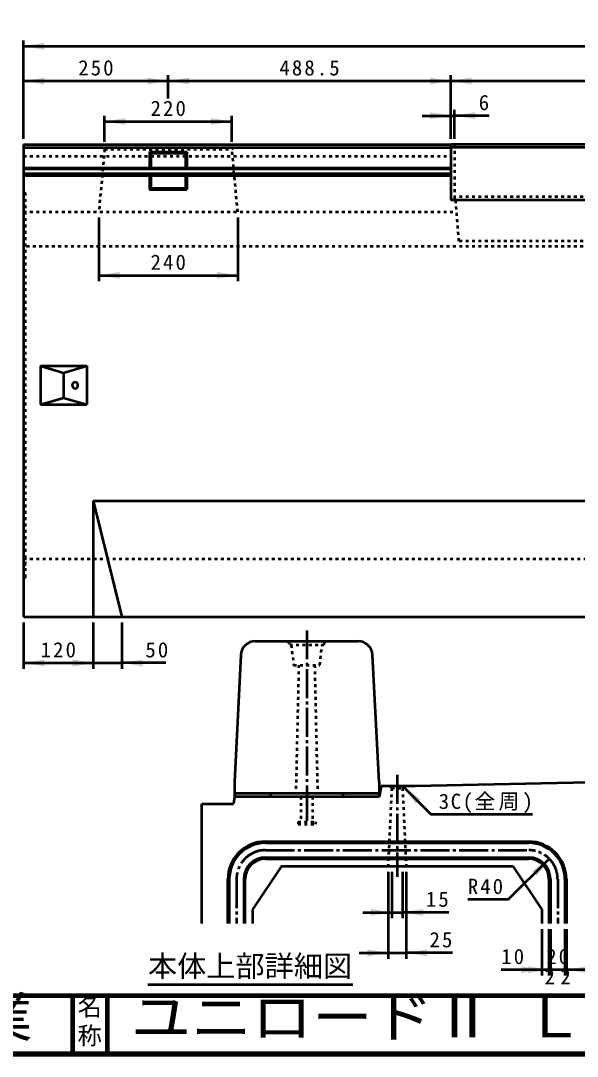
# Model space of a CAD drawing. Units: millimetres, scale not verified. Extents: x 100 to 4105, y 100 to 2870.
# Drawn here: x 1921 to 2883, y 100 to 1890 of the extents above; entities that cross this region are included whole.
import ezdxf
from ezdxf.enums import TextEntityAlignment as Align

# ---------------------------------------------------------------- set-up
doc = ezdxf.new("R2010")
doc.units = ezdxf.units.MM
doc.header["$LTSCALE"] = 5
doc.linetypes.add('USER1', pattern=[2.2, 1, -1.2])
doc.linetypes.add('USER2', pattern=[13.4, 10, -1.2, 1, -1.2])
doc.layers.add('V-nasSTD', color=7, linetype='Continuous', lineweight=35)
doc.styles.add('ＭＳ ゴシック', font='')
doc.styles.get('ＭＳ ゴシック').set_extended_font_data('MS Gothic')

msp = doc.modelspace()

# ---------------------------------------------------------------- hatches: boundary and pattern name
at = {"layer": 'V-nasSTD'}
for points in [[(1961.737, 1851.895), (1925.737, 1845.895), (1961.737, 1839.895)], [(1961.737, 1791.895), (1925.737, 1785.895), (1961.737, 1779.895)], [(2139.737, 1779.895), (2175.737, 1785.895), (2139.737, 1791.895)], [(2211.737, 1791.895), (2175.737, 1785.895), (2211.737, 1779.895)], [(2628.237, 1779.895), (2664.237, 1785.895), (2628.237, 1791.895)], [(2700.237, 1791.895), (2664.237, 1785.895), (2700.237, 1779.895)], [(2101.737, 1721.895), (2065.737, 1715.895), (2101.737, 1709.895)], [(2249.737, 1709.895), (2285.737, 1715.895), (2249.737, 1721.895)], [(2628.237, 1719.895), (2664.237, 1725.895), (2628.237, 1731.895)], [(2706.237, 1731.895), (2670.237, 1725.895), (2706.237, 1719.895)], [(2091.737, 1455.895), (2055.737, 1449.895), (2091.737, 1443.895)], [(2259.737, 1443.895), (2295.737, 1449.895), (2259.737, 1455.895)], [(1961.737, 785.895), (1925.737, 779.895), (1961.737, 773.895)], [(2009.737, 773.895), (2045.737, 779.895), (2009.737, 785.895)], [(2131.737, 785.895), (2095.737, 779.895), (2131.737, 773.895)], [(2352.423, 548.741), (2352.423, 554.991), (2289.923, 554.991), (2289.923, 548.741)], [(2539.923, 548.741), (2539.923, 554.991), (2477.423, 554.991), (2477.423, 548.741)], [(2612.121, 544.403), (2582.423, 565.616), (2603.636, 535.918)], [(2812.815, 411.898), (2834.028, 441.597), (2804.33, 420.383)], [(2525.798, 342.741), (2561.798, 348.741), (2525.798, 354.741)], [(2616.548, 354.741), (2580.548, 348.741), (2616.548, 342.741)], [(2519.548, 272.741), (2555.548, 278.741), (2519.548, 284.741)], [(2622.798, 284.741), (2586.798, 278.741), (2622.798, 272.741)], [(2785.173, 243.741), (2821.173, 249.741), (2785.173, 255.741)], [(2797.673, 243.741), (2833.673, 249.741), (2797.673, 255.741)], [(2899.673, 255.741), (2863.673, 249.741), (2899.673, 243.741)]]:
    msp.add_hatch(color=256, dxfattribs=at).paths.add_polyline_path(points)

# ---------------------------------------------------------------- linework, layer by layer
at = {"layer": 'V-nasSTD', "lineweight": 50}
for p, q in [((1925.737, 1685.895), (1925.737, 1855.895)), ((1925.737, 1845.895), (3925.737, 1845.895)), ((2175.737, 1755.895), (2175.737, 1795.895)), ((2664.237, 1685.895), (2664.237, 1795.895)), ((1925.737, 1785.895), (2175.737, 1785.895)), ((2175.737, 1785.895), (2664.237, 1785.895)), ((2664.237, 1785.895), (3187.237, 1785.895)), ((2065.737, 1680.895), (2065.737, 1725.895)), ((2285.737, 1680.895), (2285.737, 1725.895)), ((2614.237, 1725.895), (2664.237, 1725.895)), ((2664.237, 1725.895), (2670.237, 1725.895)), ((2670.237, 1685.895), (2670.237, 1735.895)), ((2730.237, 1725.895), (2670.237, 1725.895)), ((2065.737, 1715.895), (2285.737, 1715.895)), ((1925.737, 1675.895), (1925.737, 859.895)), ((1925.737, 1675.895), (2664.237, 1675.895)), ((1925.737, 1670.895), (2664.237, 1670.895)), ((2664.237, 1675.895), (2664.237, 1579.895)), ((3187.237, 1675.895), (2664.237, 1675.895)), ((2925.737, 1670.895), (2664.237, 1670.895)), ((2143.437, 1663.195), (2208.037, 1663.195)), ((2143.437, 1663.195), (2145.737, 1660.895)), ((2143.437, 1663.195), (2143.437, 1635.91)), ((2145.737, 1660.895), (2205.737, 1660.895)), ((2145.737, 1660.895), (2145.737, 1635.91)), ((2205.737, 1660.895), (2208.037, 1663.195)), ((2205.737, 1660.895), (2205.737, 1635.91)), ((2208.037, 1663.195), (2208.037, 1635.91)), ((1925.737, 1635.91), (2664.237, 1635.91)), ((1925.737, 1633.895), (2664.237, 1633.895)), ((1925.737, 1625.895), (2664.237, 1625.895)), ((1925.737, 1622.537), (2664.237, 1622.537)), ((2143.437, 1622.537), (2143.437, 1598.595)), ((2145.737, 1622.537), (2145.737, 1600.895)), ((2205.737, 1622.537), (2205.737, 1600.895)), ((2208.037, 1622.537), (2208.037, 1598.595)), ((2143.437, 1598.595), (2145.737, 1600.895)), ((2143.437, 1598.595), (2208.037, 1598.595)), ((2145.737, 1600.895), (2205.737, 1600.895)), ((2205.737, 1600.895), (2208.037, 1598.595)), ((3187.237, 1579.895), (2664.237, 1579.895)), ((2055.737, 1549.895), (2055.737, 1439.895)), ((2295.737, 1549.895), (2295.737, 1439.895)), ((2055.737, 1449.895), (2295.737, 1449.895)), ((1954.737, 1293.395), (1954.737, 1226.395)), ((1954.737, 1293.395), (2034.737, 1293.395)), ((1954.737, 1293.395), (1994.737, 1281.395)), ((1994.737, 1281.395), (2034.737, 1293.395)), ((2034.737, 1293.395), (2034.737, 1226.395)), ((1994.737, 1281.395), (1994.737, 1238.395)), ((1954.737, 1226.395), (1994.737, 1238.395)), ((1994.737, 1238.395), (2034.737, 1226.395)), ((1954.737, 1226.395), (2034.737, 1226.395)), ((2045.737, 1059.895), (2045.737, 859.895)), ((2045.737, 1059.895), (2925.737, 1059.895)), ((2045.737, 1059.895), (2095.737, 859.895)), ((1925.737, 859.895), (3925.737, 859.895)), ((1925.737, 849.895), (1925.737, 769.895)), ((2045.737, 849.895), (2045.737, 769.895)), ((2095.737, 849.895), (2095.737, 769.895)), ((2326.173, 817.491), (2503.672, 817.491)), ((2301.206, 793.772), (2289.923, 573.741)), ((2539.923, 573.741), (2528.639, 793.772)), ((1925.737, 779.895), (2045.737, 779.895)), ((2045.737, 779.895), (2095.737, 779.895)), ((2171.715, 779.895), (2095.737, 779.895)), ((2289.923, 573.741), (2289.923, 554.991)), ((2539.923, 573.741), (2539.923, 554.991)), ((2602.423, 567.491), (2902.423, 573.741)), ((2289.923, 554.991), (2289.923, 548.741)), ((2289.923, 554.991), (2539.923, 554.991)), ((2352.423, 554.991), (2352.423, 548.741)), ((2477.423, 554.991), (2477.423, 548.741)), ((2543.673, 567.491), (2539.923, 548.741)), ((2539.923, 554.991), (2539.923, 548.741)), ((2543.673, 567.491), (2602.423, 567.491)), ((2582.423, 565.616), (2630.133, 517.906)), ((2289.923, 548.741), (2288.673, 536.241)), ((2539.923, 548.741), (2289.923, 548.741)), ((2233.673, 329.741), (2233.673, 536.241)), ((2233.673, 536.241), (2288.673, 536.241)), ((2805.133, 517.906), (2630.133, 517.906)), ((2343.673, 471.241), (2798.673, 471.241)), ((2343.673, 468.741), (2798.673, 468.741)), ((2343.673, 443.741), (2798.673, 443.741)), ((2343.673, 441.241), (2798.673, 441.241)), ((2763.317, 370.886), (2834.028, 441.597)), ((2371.173, 428.741), (2321.173, 353.741)), ((2371.173, 428.741), (2771.173, 428.741)), ((2555.548, 428.741), (2586.798, 428.741)), ((2555.548, 418.741), (2555.548, 268.741)), ((2561.798, 418.741), (2561.798, 338.741)), ((2580.548, 418.741), (2580.548, 338.741)), ((2586.798, 418.741), (2586.798, 268.741)), ((2771.173, 428.741), (2821.173, 353.741)), ((2278.673, 366.241), (2278.673, 406.241)), ((2281.173, 406.241), (2281.173, 329.741)), ((2306.173, 406.241), (2306.173, 329.741)), ((2308.673, 366.241), (2308.673, 406.241)), ((2833.673, 406.241), (2833.673, 366.241)), ((2836.173, 406.241), (2836.173, 329.741)), ((2861.173, 406.241), (2861.173, 329.741)), ((2863.673, 406.241), (2863.673, 366.241)), ((2278.673, 329.741), (2278.673, 366.241)), ((2308.673, 329.741), (2308.673, 366.241)), ((2763.317, 370.886), (2693.317, 370.886)), ((2833.673, 366.241), (2833.673, 329.741)), ((2863.673, 366.241), (2863.673, 329.741)), ((2321.173, 353.741), (2321.173, 329.741)), ((2511.798, 348.741), (2561.798, 348.741)), ((2561.798, 348.741), (2580.548, 348.741)), ((2660.548, 348.741), (2580.548, 348.741)), ((2821.173, 353.741), (2821.173, 329.741)), ((2821.173, 319.741), (2821.173, 239.741)), ((2833.673, 319.741), (2833.673, 239.741)), ((2836.173, 319.741), (2836.173, 239.741)), ((2861.173, 319.741), (2861.173, 239.741)), ((2863.673, 319.741), (2863.673, 239.741)), ((2505.548, 278.741), (2555.548, 278.741)), ((2555.548, 278.741), (2586.798, 278.741)), ((2666.798, 278.741), (2586.798, 278.741)), ((2751.173, 249.741), (2821.173, 249.741)), ((2821.173, 249.741), (2833.673, 249.741)), ((2833.673, 249.741), (2836.173, 249.741)), ((2836.173, 249.741), (2861.173, 249.741)), ((2861.173, 249.741), (2863.673, 249.741)), ((2863.673, 249.741), (2908.673, 249.741)), ((2871.485, 249.741), (2879.298, 249.741)), ((2140.687, 223.956), (2494.696, 223.956))]:
    msp.add_line(p, q, dxfattribs=at)
at = {"layer": 'V-nasSTD', "linetype": 'USER1', "lineweight": 50}
for p, q in [((1925.737, 1670.895), (2664.237, 1670.895)), ((2065.737, 1667.895), (2055.737, 1559.895)), ((2065.737, 1667.895), (2062.737, 1670.895)), ((2065.737, 1667.895), (2285.737, 1667.895)), ((2285.737, 1667.895), (2288.737, 1670.895)), ((2295.737, 1559.895), (2285.737, 1667.895)), ((2670.237, 1675.895), (2670.237, 1579.895)), ((1925.737, 1655.895), (2664.237, 1655.895)), ((1925.737, 1593.895), (1928.737, 1591.895)), ((1928.737, 927.895), (1928.737, 1591.895)), ((2925.737, 1585.895), (2670.237, 1585.895)), ((2671.987, 1579.895), (2677.424, 1509.176)), ((1925.737, 1569.895), (1928.737, 1571.895)), ((1925.737, 1559.895), (2673.524, 1559.895)), ((2925.737, 1509.176), (2677.424, 1509.176)), ((2925.737, 1499.895), (1925.737, 1499.895)), ((1925.737, 959.895), (2925.737, 959.895)), ((1925.737, 949.895), (1928.737, 947.895)), ((1925.737, 925.895), (1928.737, 927.895)), ((2382.423, 817.491), (2385.548, 811.241)), ((2385.548, 811.241), (2444.298, 811.241)), ((2388.048, 811.241), (2392.423, 776.241)), ((2437.423, 776.241), (2441.798, 811.241)), ((2444.298, 811.241), (2447.423, 817.491)), ((2392.423, 776.241), (2437.423, 776.241)), ((2401.173, 776.241), (2396.173, 554.991)), ((2428.673, 776.241), (2433.673, 554.991)), ((2561.798, 563.741), (2555.548, 428.741)), ((2561.798, 563.741), (2558.048, 567.491)), ((2558.048, 567.491), (2584.298, 567.491)), ((2561.798, 563.741), (2580.548, 563.741)), ((2580.548, 563.741), (2584.298, 567.491)), ((2580.548, 563.741), (2586.798, 428.741)), ((2405.034, 548.741), (2405.034, 504.991)), ((2425.034, 548.741), (2425.034, 504.991)), ((2400.034, 504.991), (2430.034, 504.991)), ((2400.034, 504.991), (2400.034, 501.241)), ((2400.034, 501.241), (2430.034, 501.241)), ((2430.034, 504.991), (2430.034, 501.241))]:
    msp.add_line(p, q, dxfattribs=at)
at = {"layer": 'V-nasSTD', "linetype": 'USER2', "lineweight": 50}
for p, q in [((2414.923, 836.241), (2414.923, 536.241)), ((2571.173, 586.241), (2571.173, 409.991)), ((2414.923, 557.491), (2414.923, 501.241)), ((2343.673, 456.241), (2798.673, 456.241)), ((2293.673, 406.241), (2293.673, 329.741)), ((2848.673, 406.241), (2848.673, 329.741))]:
    msp.add_line(p, q, dxfattribs=at)
at = {"layer": 'V-nasSTD', "lineweight": 100}
for p, q in [((105, 205), (4100, 205)), ((2010, 205), (2010, 105)), ((2070, 205), (2070, 105)), ((105, 105), (4100, 105))]:
    msp.add_line(p, q, dxfattribs=at)
at = {"layer": 'V-nasSTD', "lineweight": 13}
msp.add_lwpolyline([(100, 100), (100, 2870), (4105, 2870), (4105, 100)], close=True, dxfattribs=at)
at = {"layer": 'V-nasSTD', "lineweight": 50}
for centre, radius, start, end in [((2326.173, 792.491), 25, 90, 177.06433), ((2503.672, 792.491), 25, 2.93567, 90), ((2343.673, 406.241), 65, 90, 180), ((2343.673, 406.241), 62.5, 90, 180), ((2798.673, 406.241), 65, 0, 90), ((2798.673, 406.241), 62.5, 0, 90), ((2343.673, 406.241), 37.5, 90, 180), ((2343.673, 406.241), 35, 90, 180), ((2798.673, 406.241), 37.5, 0, 90), ((2798.673, 406.241), 35, 0, 90)]:
    msp.add_arc(centre, radius, start, end, dxfattribs=at)
at = {"layer": 'V-nasSTD', "linetype": 'USER2', "lineweight": 50}
for centre, start, end in [((2343.673, 406.241), 90, 180), ((2798.673, 406.241), 0, 90)]:
    msp.add_arc(centre, 50, start, end, dxfattribs=at)
at = {"layer": 'V-nasSTD', "lineweight": 50}
msp.add_ellipse((2014.737, 1259.895), major_axis=(0, 6), ratio=0.707107, dxfattribs=at)

# ---------------------------------------------------------------- texts
at = {"layer": 'V-nasSTD', "style": 'ＭＳ ゴシック'}
for s, height, p in [('6', 26.39, (2712.237, 1761.895)), ('本体上部詳細図', 36.95, (2140.687, 274.356)), ('2', 26.39, (2825.923, 250.741)), ('2', 26.39, (2853.423, 250.741)), ('名', 30.79, (2018.982, 200.999)), ('称', 30.79, (2018.976, 151.01))]:
    msp.add_text(s, height=height, dxfattribs=at).set_placement(p, align=Align.TOP_LEFT)
at = {"layer": 'V-nasSTD', "style": 'ＭＳ ゴシック', "width": 1.1}
for s, p in [('株式会社船生コンクリート工業', (478.279, 202.55)), ('ユニロードⅡ Ｌ集水', (2111, 202.47))]:
    msp.add_text(s, height=69.65, dxfattribs=at).set_placement(p, align=Align.TOP_LEFT)
at = {"layer": 'V-nasSTD', "char_height": 26.39, "attachment_point": 1, "style": 'ＭＳ ゴシック'}
for s, insert in [('\\T1.2;250', (2020.137, 1821.895)), ('\\T1.2;488.5', (2367.787, 1821.895)), ('\\T1.2;220', (2145.137, 1751.895)), ('\\T1.2;240', (2145.137, 1485.895)), ('\\T1.2;120', (1955.137, 815.895)), ('\\T1.2;50', (2136.137, 815.892)), ('\\T1.15;3C(全周)', (2643.133, 553.906)), ('\\T1.2;R40', (2693.317, 406.886)), ('\\T1.2;15', (2620.948, 384.741)), ('\\T1.2;25', (2627.198, 314.741)), ('\\T1.2;10', (2751.173, 285.741)), ('\\T1.2;20', (2828.873, 285.741))]:
    msp.add_mtext(s, dxfattribs=dict(at, insert=insert))

doc.saveas('drawing.dxf')
